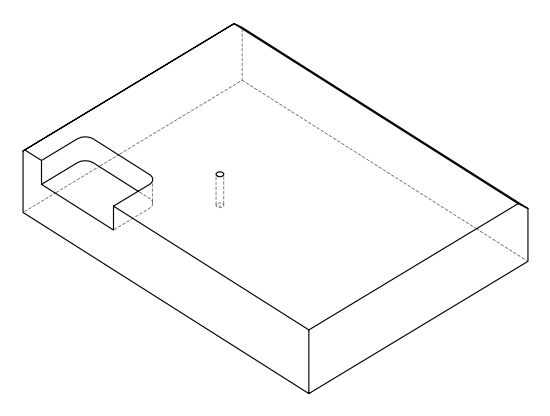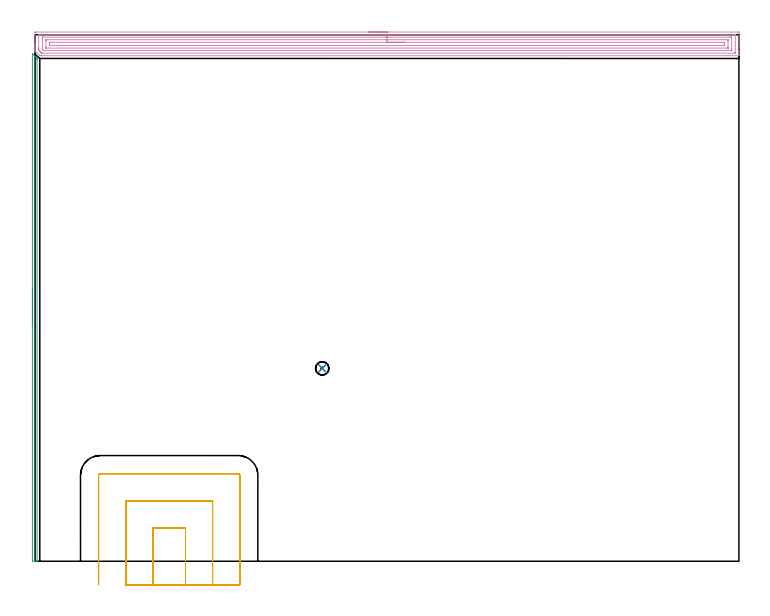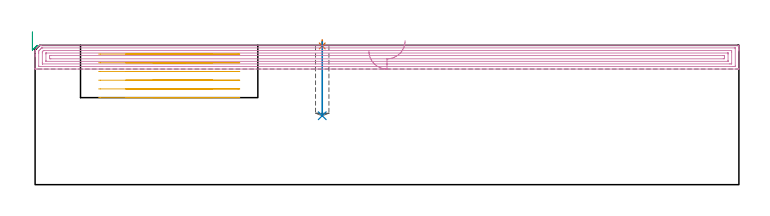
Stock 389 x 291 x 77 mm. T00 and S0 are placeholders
(PLAN: 5 operations, 3 tool changes, 26 min)
(1 SPOT_DRILL | STEP1POCKET | NXT0321_9005460120000 | 0.03 min | 0 mm3)
(2 DRILL_BLIND_HOLE_INTO_CENTER | STEP1POCKET | NXT0301_045 | 0.17 min | 1623 mm3)
(3 AREA_MILL | FG_CHAMFER_SURFACE | UGT0205_001 | 2.39 min | 948 mm3)
(4 AREA_MILL_1 | FG_CHAMFER_SURFACE_1 | UGT0205_001 | 15.81 min | 33376 mm3)
(5 MILL_SLOT | SLOT_PARTIAL_RECTANGULAR | UGT0201_136 | Follow Part, ap 5, ae 75% | 7.61 min | 163951 mm3)
(TOOL NXT0321_9005460120000 | NC Spot Drill, 142deg, 12mm, Carbide, Uncoated | D12 PA142 FL30 Z2)
(TOOL NXT0301_045 | Carbide Drill 7.4mm [860.1-0740-022A1-MM 2214] | D7.4 PA140 FL41 Z2)
(TOOL UGT0205_001 | Chamfer Mill 20 x 3 x 45 deg. | D20 FL50 Z2)
(TOOL UGT0201_136 | Carbide End Mill 20.0 | D20 FL30 Z4)
(OP 1 SPOT_DRILL)
G17 G21 G94 G90
T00 M6
G54
G17 G0 G90 X158.7 Y106.6 S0 M3
G43 Z87. H0
G94 G81 G98 Z76.681 F250. R80.
G80
M5
M2
(OP 2 DRILL_BLIND_HOLE_INTO_CENTER)
G17 G21 G94 G90
T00 M6
G54
G17 G0 G90 X158.7 Y106.6 S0 M3
G43 Z87. H1
G94 G81 G98 Z38.1 F250. R79.
G80
M5
M2
(OP 3 AREA_MILL)
G17 G21 G94 G90
T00 M6
G54
G17 G0 G90 X-1.5 Y130.25 S1061 M3
G43 Z87. H0
Z84.4
G94 G1 Y130.288 Z83.528 F250.
Y130.402 Z82.663
Y130.591 Z81.812
Y130.853 Z80.98
Y131.187 Z80.174
Y131.59 Z79.4
Y132.058 Z78.664
Y132.59 Z77.972
Y133.179 Z77.329
Y133.822 Z76.74
Y134.514 Z76.208
Y135.25 Z75.74
Y136.024 Z75.337
Y136.83 Z75.003
Y137.662 Z74.741
Y138.514 Z74.552
Y139.378 Z74.438
Y140.25 Z74.4
Y280.491
X-1.497 Y280.493 Z74.402
X-1.491 Y280.491 Z74.407
X0.679 Y278.322 Z76.577
X0.888 Y278.112 Z76.788
X0.9 Y278.1 Z76.8
X1.098 Y277.895 Z76.988
X1.1 Y277.22 Z77.
Y0.157
X1.094 Y0.01 Z76.993
X0.803 Y0. Z76.703
X0.42 Z76.319
X-0.2 Z75.695
X-1.389 Z74.508
X-1.491 Y0.003 Z74.405
X-1.5 Y0.371 Z74.4
Y140.25
Y141.122 Z74.438
Y141.986 Z74.552
Y142.838 Z74.741
Y143.67 Z75.003
Y144.476 Z75.337
Y145.25 Z75.74
Y145.986 Z76.208
Y146.678 Z76.74
Y147.321 Z77.329
Y147.91 Z77.972
Y148.442 Z78.664
Y148.91 Z79.4
Y149.313 Z80.174
Y149.647 Z80.98
Y149.909 Z81.812
Y150.098 Z82.663
Y150.212 Z83.528
Y150.25 Z84.4
G0 Z87.
M5
M2
(OP 4 AREA_MILL_1)
G17 G21 G94 G90
T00 M6
G54
G17 G0 G90 X184.5 Y292.5 S1061 M3
G43 Z87. H0
Z73.9
G94 G1 X184.538 Z73.028 F250.
X184.652 Z72.164
X184.841 Z71.312
X185.103 Z70.48
X185.437 Z69.674
X185.84 Z68.9
X186.308 Z68.164
X186.84 Z67.472
X187.429 Z66.829
X188.072 Z66.24
X188.764 Z65.709
X189.5 Z65.24
X190.274 Z64.837
X191.08 Z64.503
X191.912 Z64.241
X192.764 Z64.052
X193.628 Z63.938
X194.5 Z63.9
X388.38
X388.868 Y292.495 Z63.903
X388.99 Y292.492 Z63.906
X389. Y292.365 Z64.032
Y282.438 Z73.956
Y281.899 Z74.497
Y281.56 Z74.836
Y281.021 Z75.375
Y280.682 Z75.713
Y280.002 Z76.397
Y279.712 Z76.687
X388.997 Y279.554 Z76.839
X388.99 Y279.402 Z76.988
X388.827 Y279.4 Z77.
X3.3
X2.593 Y279.403 Z76.988
X2.406 Y279.593 Z76.806
X0.001 Y282. Z74.4
X0. Y282.338 Z74.061
Y282.636 Z73.763
Y283.316 Z73.079
Y284.534 Z71.863
Y285.072 Z71.322
Y285.681 Z70.714
Y292.096 Z64.301
X0.003 Y292.368 Z64.029
X0.01 Y292.492 Z63.906
X0.136 Y292.499 Z63.899
X0.62 Y292.5 Z63.9
X3.649
X194.5
Y291.086 Z65.314
X385.835
X386.594 Y291.085 Z65.315
X386.73 Y291.084 Z65.316
X386.951 Y291.079 Z65.321
X386.991 Y291.072 Z65.328
X386.995 Y291.042 Z65.358
X386.997 Y291.01 Z65.39
X387. Y290.819 Z65.581
X386.999 Y281.027 Z75.373
X386.996 Y280.921 Z75.479
X386.991 Y280.85 Z75.55
X386.987 Y280.821 Z75.579
X386.458 Y280.814 Z75.586
X4.193 Y280.815 Z75.585
X4.057 Y280.816 Z75.584
X3.68 Y280.821 Z75.579
X3.635 Y280.827 Z75.573
X3.558 Y280.899 Z75.501
X3.442 Y281.011 Z75.389
X3.3 Y281.15 Z75.25
X2.89 Y281.56 Z74.84
X2.406 Y282.046 Z74.354
X2.022 Y282.438 Z73.962
X2.007 Y282.831 Z73.569
X2.002 Y283.316 Z73.084
X2. Y283.715 Z72.685
X2.001 Y290.873 Z65.527
X2.004 Y290.979 Z65.421
X2.009 Y291.05 Z65.35
X2.013 Y291.079 Z65.321
X2.542 Y291.085 Z65.315
X194.5 Y291.086 Z65.314
Y289.672 Z66.728
X383.913 Y289.671 Z66.729
X384.598 Y289.667 Z66.733
X384.807 Y289.664 Z66.736
X384.99 Y289.646 Z66.754
X384.995 Y289.462 Z66.938
X384.999 Y289.273 Z67.127
X385. Y283.126 Z73.274
X384.996 Y282.438 Z73.962
X384.992 Y282.255 Z74.145
X384.985 Y282.235 Z74.165
X384.965 Y282.233 Z74.167
X384.913 Y282.23 Z74.17
X384.807 Y282.229 Z74.171
X5.087
X4.874 Y282.23 Z74.17
X4.732 Y282.233 Z74.167
X4.684 Y282.235 Z74.165
X4.661 Y282.25 Z74.15
X4.621 Y282.286 Z74.114
X4.463 Y282.438 Z73.962
X4.193 Y282.708 Z73.692
X4.045 Y282.863 Z73.537
X4.01 Y282.901 Z73.499
X4.006 Y282.999 Z73.401
X4.002 Y283.126 Z73.274
X4.001 Y283.316 Z73.084
X4. Y283.506 Z72.894
Y288.774 Z67.626
X4.004 Y289.462 Z66.938
X4.008 Y289.645 Z66.755
X4.015 Y289.665 Z66.735
X4.035 Y289.667 Z66.733
X4.087 Y289.67 Z66.73
X4.193 Y289.671 Z66.729
X194.5 Y289.672 Z66.728
Y288.257 Z68.143
X382.86
X382.936 Y288.256 Z68.144
X382.971 Y288.253 Z68.147
X382.986 Y288.251 Z68.149
X382.99 Y288.236 Z68.164
X382.994 Y288.135 Z68.265
X383. Y287.725 Z68.675
Y284.213 Z72.187
X382.997 Y283.765 Z72.635
X382.992 Y283.658 Z72.742
X382.99 Y283.65 Z72.75
X382.979 Y283.648 Z72.752
X382.942 Y283.645 Z72.755
X382.874 Y283.643 Z72.757
X382.687
X6.14
X6.064 Y283.644 Z72.756
X6.029 Y283.647 Z72.753
X6.014 Y283.649 Z72.751
X6.01 Y283.664 Z72.736
X6.006 Y283.765 Z72.635
X6. Y284.174 Z72.226
Y287.687 Z68.713
X6.003 Y288.135 Z68.265
X6.008 Y288.242 Z68.158
X6.01 Y288.25 Z68.15
X6.021 Y288.252 Z68.148
X6.058 Y288.255 Z68.145
X6.126 Y288.257 Z68.143
X6.313
X194.5
Y286.843 Z69.557
X380.339
X380.99 Y286.828 Z69.572
X380.998 Y286.18 Z70.22
X380.999 Y285.95 Z70.45
X380.996 Y285.305 Z71.095
X380.99 Y285.072 Z71.328
X380.354 Y285.057 Z71.343
X380.339
X8.661
X8.01 Y285.072 Z71.328
X8.002 Y285.72 Z70.68
X8.001 Y285.95 Z70.45
X8.004 Y286.595 Z69.805
X8.01 Y286.828 Z69.572
X8.646 Y286.843 Z69.557
X8.661
X194.5
X195.372 Z69.595
X196.236 Z69.709
X197.088 Z69.898
X197.92 Z70.16
X198.726 Z70.494
X199.5 Z70.897
X200.236 Z71.365
X200.928 Z71.896
X201.571 Z72.486
X202.16 Z73.129
X202.692 Z73.821
X203.16 Z74.557
X203.563 Z75.331
X203.897 Z76.137
X204.159 Z76.969
X204.348 Z77.82
X204.462 Z78.685
X204.5 Z79.557
G0 Z87.
M5
M2
(OP 5 MILL_SLOT)
G17 G21 G94 G90
T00 M6
G54
G17 G0 G90 X83.1 Y-13. S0 M3
G43 Z87. H0
Z72.183
G94 G1 Y-10. F250.
Y18.4 F500.
X65.1
Y-10.
Y-13. F250.
X98.1
Y-10.
Y33.4 F500.
X50.1
Y-10.
Y-13. F250.
X113.1
Y-10.
Y47.5 F500.
G3 X112.2 Y48.4 R0.9
G1 X36.
G3 X35.1 Y47.5 R0.9
G1 Y-10.
Y-13. F250.
G0 X83.1 Z67.367
G1 Y-10.
Y18.4 F500.
X65.1
Y-10.
Y-13. F250.
X98.1
Y-10.
Y33.4 F500.
X50.1
Y-10.
Y-13. F250.
X113.1
Y-10.
Y47.5 F500.
G3 X112.2 Y48.4 R0.9
G1 X36.
G3 X35.1 Y47.5 R0.9
G1 Y-10.
Y-13. F250.
G0 X83.1 Z62.55
G1 Y-10.
Y18.4 F500.
X65.1
Y-10.
Y-13. F250.
X98.1
Y-10.
Y33.4 F500.
X50.1
Y-10.
Y-13. F250.
X113.1
Y-10.
Y47.5 F500.
G3 X112.2 Y48.4 R0.9
G1 X36.
G3 X35.1 Y47.5 R0.9
G1 Y-10.
Y-13. F250.
G0 X83.1 Z57.733
G1 Y-10.
Y18.4 F500.
X65.1
Y-10.
Y-13. F250.
X98.1
Y-10.
Y33.4 F500.
X50.1
Y-10.
Y-13. F250.
X113.1
Y-10.
Y47.5 F500.
G3 X112.2 Y48.4 R0.9
G1 X36.
G3 X35.1 Y47.5 R0.9
G1 Y-10.
Y-13. F250.
G0 X83.1 Z52.917
G1 Y-10.
Y18.4 F500.
X65.1
Y-10.
Y-13. F250.
X98.1
Y-10.
Y33.4 F500.
X50.1
Y-10.
Y-13. F250.
X113.1
Y-10.
Y47.5 F500.
G3 X112.2 Y48.4 R0.9
G1 X36.
G3 X35.1 Y47.5 R0.9
G1 Y-10.
Y-13. F250.
G0 X83.1 Z48.1
G1 Y-10.
Y18.4 F500.
X65.1
Y-10.
Y-13. F250.
X98.1
Y-10.
Y33.4 F500.
X50.1
Y-10.
Y-13. F250.
X113.1
Y-10.
Y47.5 F500.
G3 X112.2 Y48.4 R0.9
G1 X36.
G3 X35.1 Y47.5 R0.9
G1 Y-10.
Y-13. F250.
G0 Z87.
M5
M2
